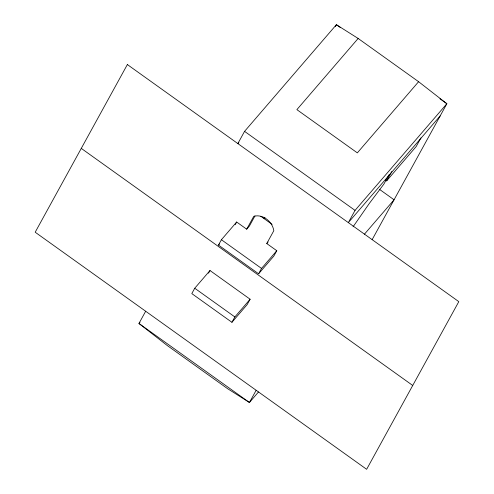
<?xml version="1.0" encoding="UTF-8"?>
<svg xmlns="http://www.w3.org/2000/svg" width="494" height="494" viewBox="0 0 494 494"><rect width="100%" height="100%" fill="white"/><g stroke="black" fill="none" stroke-linecap="round" stroke-linejoin="round"><path stroke-width="0.74" d="M145.674 311.245L138.956 323.471L167.213 345.491L227.672 388.735L249.439 402.493L258.467 392.001M372.136 239.664L446.866 103.728L418.603 81.701L358.15 38.458L336.383 24.7L244.561 131.367L237.842 143.587L238.849 142.42M335.321 26.633L336.383 24.7L340.15 27.392M194.741 288.243L191.802 293.597L231.927 322.298L247.179 304.576L250.118 299.228L209.993 270.527L194.741 288.243L234.866 316.944L231.927 322.298M246.691 229.191L253.755 216.347C262.913 213.717 272.466 221.744 273.818 230.698L266.76 243.542L276.788 250.717L273.849 256.065L258.597 273.781L218.472 245.08L221.411 239.732L236.663 222.016L246.691 229.191L249.402 226.048L254.972 215.909M208.524 273.201L209.993 270.527M235.193 224.69L236.663 222.016M258.597 273.781L261.536 268.433L276.788 250.717M256.158 390.272L249.439 402.493L138.956 323.471L139.956 322.304M439.963 98.788L446.866 103.728L355.044 210.388L348.326 222.615L440.148 115.948M388.969 174.839L383.912 184.034L369.308 203.46L353.068 226.795M385.376 180.007L386.617 180.89L391.767 171.535M420.944 137.875L416.164 146.57L386.617 180.89M358.15 38.458L296.882 109.637L357.335 152.874L418.603 81.701M218.472 245.08L219.453 243.937M263.963 218.546L264.957 217.385M266.76 243.542L268.112 241.967M234.866 316.944L250.118 299.228M364.461 234.168L394.064 199.78L379.62 189.449M244.561 131.367L355.044 210.388M260.826 216.304L272.114 224.375M221.411 239.732L261.536 268.433M81.275 148.391L412.725 385.468M127.359 64.56L35.191 232.223L366.641 469.3L458.809 301.636L127.359 64.56"/></g></svg>
